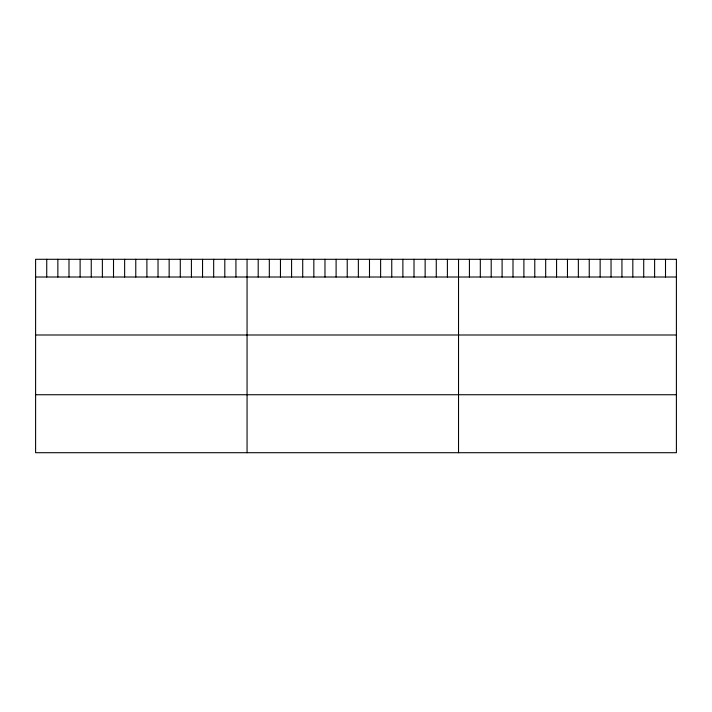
<?xml version="1.0" encoding="UTF-8"?>
<svg xmlns="http://www.w3.org/2000/svg" width="712" height="712" viewBox="0 0 712 712"><rect width="100%" height="100%" fill="white"/><g stroke="black" fill="none" stroke-linecap="round" stroke-linejoin="round"><path stroke-width="1.07" d="M35.6 277.012L676.4 277.012M35.6 334.996L676.4 334.996M35.6 394.733L676.4 394.733M665.506 259.293L665.506 277.012M654.613 259.293L654.613 277.012M643.719 259.293L643.719 277.012M632.826 259.293L632.826 277.012M621.932 259.293L621.932 277.012M611.038 259.293L611.038 277.012M600.145 259.293L600.145 277.012M589.251 259.293L589.251 277.012M578.358 259.293L578.358 277.012M567.464 259.293L567.464 277.012M556.57 259.293L556.57 277.012M545.677 259.293L545.677 277.012M534.783 259.293L534.783 277.012M523.89 259.293L523.89 277.012M512.996 259.293L512.996 277.012M502.102 259.293L502.102 277.012M491.209 259.293L491.209 277.012M480.315 259.293L480.315 277.012M469.422 259.293L469.422 277.012M458.528 259.293L458.528 452.707M447.394 259.293L447.394 277.012M436.269 259.293L436.269 277.012M425.135 259.293L425.135 277.012M414.01 259.293L414.01 277.012M402.876 259.293L402.876 277.012M391.751 259.293L391.751 277.012M380.617 259.293L380.617 277.012M369.492 259.293L369.492 277.012M358.358 259.293L358.358 277.012M347.233 259.293L347.233 277.012M336.1 259.293L336.1 277.012M324.975 259.293L324.975 277.012M313.841 259.293L313.841 277.012M302.716 259.293L302.716 277.012M291.582 259.293L291.582 277.012M280.457 259.293L280.457 277.012M269.323 259.293L269.323 277.012M258.198 259.293L258.198 277.012M247.064 259.293L247.064 452.707M235.93 259.293L235.93 277.012M224.805 259.293L224.805 277.012M213.671 259.293L213.671 277.012M202.546 259.293L202.546 277.012M191.412 259.293L191.412 277.012M180.287 259.293L180.287 277.012M169.153 259.293L169.153 277.012M158.028 259.293L158.028 277.012M146.895 259.293L146.895 277.012M135.77 259.293L135.77 277.012M124.636 259.293L124.636 277.012M113.511 259.293L113.511 277.012M102.377 259.293L102.377 277.012M91.252 259.293L91.252 277.012M80.118 259.293L80.118 277.012M68.993 259.293L68.993 277.012M57.859 259.293L57.859 277.012M46.734 259.293L46.734 277.012M676.4 259.293L35.6 259.293L35.6 452.707L676.4 452.707L676.4 259.293"/></g></svg>
